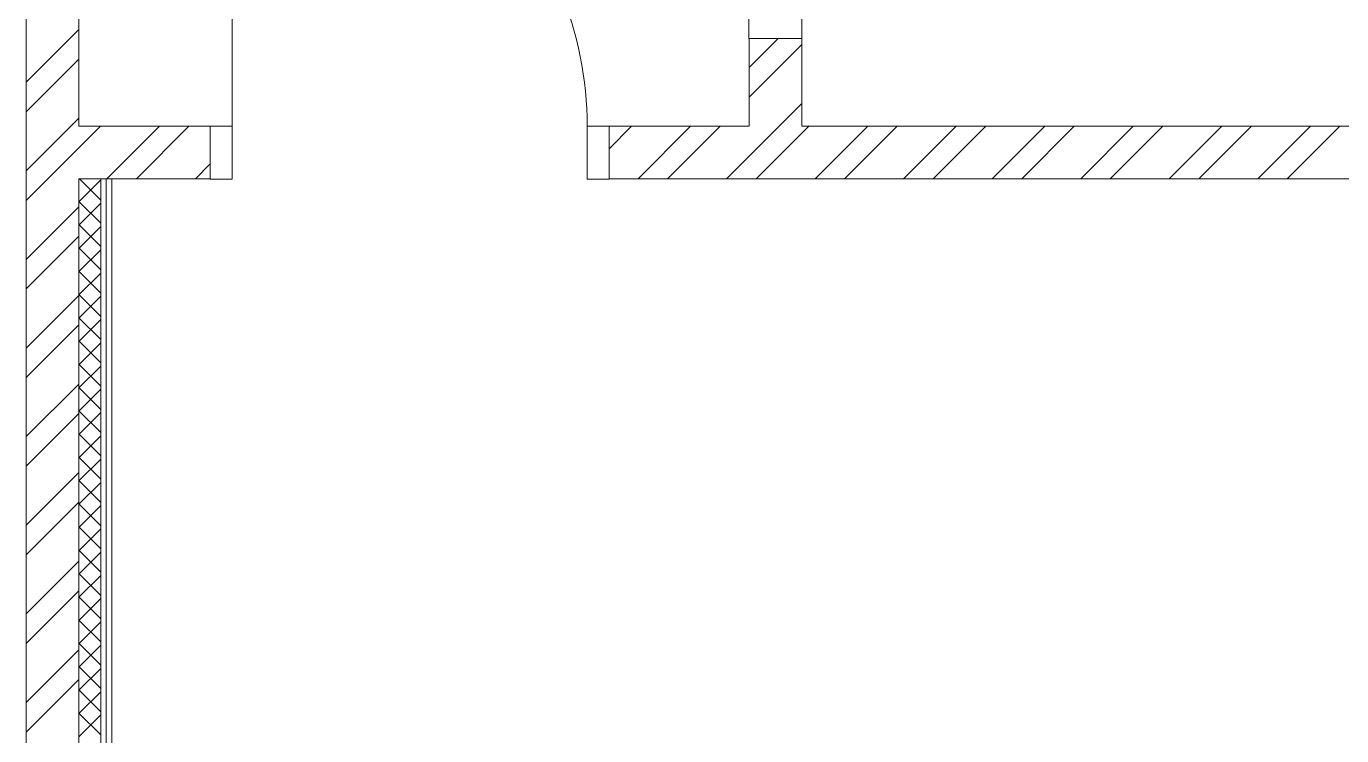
# Model space of a CAD drawing. Header units: inches. Extents: x -21163 to 11874, y -14995 to 6550.
# Drawn here: x -3996 to -993, y -6529 to -4912 of the extents above; entities that cross this region are included whole.
import ezdxf

# ---------------------------------------------------------------- set-up
doc = ezdxf.new("R2010")
doc.units = ezdxf.units.IN
doc.header["$MEASUREMENT"] = 0
doc.layers.get('0').update_dxf_attribs({"color": 8})
doc.layers.add('doors_windows', color=8, linetype='Continuous', lineweight=5)
doc.layers.add('Wall2', color=8, linetype='Continuous', lineweight=5)

# ---------------------------------------------------------------- blocks, each defined once
blk = doc.blocks.new('*U23')
at = {"color": 0, "linetype": 'ByBlock', "ltscale": 10}
blk.add_lwpolyline([(-860, 0), (-860, 810, -0.414214), (-50, 0)], format="xyb", dxfattribs=at)
at = {"color": 0}
for points in [[(-910, 0), (-860, 0), (-860, -120.6), (-910, -120.6)], [(-50, 0), (0, 0), (0, -120.6), (-50, -120.6)]]:
    blk.add_lwpolyline(points, close=True, dxfattribs=at)
blk = doc.blocks.new('*U25')
at = {"color": 0, "linetype": 'ByBlock', "ltscale": 10}
blk.add_lwpolyline([(-50, 0), (-50, 810, 0.414214), (-860, 0)], format="xyb", dxfattribs=at)
at = {"color": 0}
for points in [[(-910, 0), (-860, 0), (-860, -120.6), (-910, -120.6)], [(-50, 0), (0, 0), (0, -120.6), (-50, -120.6)]]:
    blk.add_lwpolyline(points, close=True, dxfattribs=at)

msp = doc.modelspace()

# ---------------------------------------------------------------- linework, layer by layer
at = {"layer": 'Wall2', "ltscale": 100}
for points in [[(-3875.6, -5139.5), (-3875.6, -4039.5)], [(-3995.6, -4159.5), (-3995.6, -7489)], [(-3995.6, -5039.3), (-3875.6, -4919.3)], [(-2345.6, -5005.7), (-2279.3, -4939.5)], [(-2345.6, -5139.5), (-2345.6, -4939.5)], [(-2345.6, -4939.5), (-2225.6, -4939.5)], [(-2345.6, -5073.1), (-2225.6, -4953.1)], [(-2225.6, -4939.5), (-2225.6, -5139.5)], [(-3995.6, -5106.6), (-3875.6, -4986.6)], [(-2277.3, -5139.5), (-2225.6, -5087.8)], [(-3995.6, -5241.3), (-3875.6, -5121.3)], [(-3891, -5204.1), (-3826.4, -5139.5)], [(-3875.6, -5139.5), (-3575.6, -5139.5)], [(-3811.7, -5259.5), (-3691.7, -5139.5)], [(-3744.3, -5259.5), (-3624.3, -5139.5)], [(-3575.6, -5139.5), (-3575.6, -5259.5)], [(-2665.6, -5191), (-2614, -5139.5)], [(-2665.6, -5259.5), (-2665.6, -5139.5)], [(-2665.6, -5139.5), (-2345.6, -5139.5)], [(-2599.3, -5259.5), (-2479.3, -5139.5)], [(-2532, -5259.5), (-2412, -5139.5)], [(-2397.3, -5259.5), (-2277.3, -5139.5)], [(-2329.9, -5259.5), (-2209.9, -5139.5)], [(-2225.6, -5139.5), (-425.6, -5139.5)], [(-2195.2, -5259.5), (-2075.2, -5139.5)], [(-2127.9, -5259.5), (-2007.9, -5139.5)], [(-1993.2, -5259.5), (-1873.2, -5139.5)], [(-1925.8, -5259.5), (-1805.8, -5139.5)], [(-1791.1, -5259.5), (-1671.1, -5139.5)], [(-1723.8, -5259.5), (-1603.8, -5139.5)], [(-1589, -5259.5), (-1469, -5139.5)], [(-1521.7, -5259.5), (-1401.7, -5139.5)], [(-1387, -5259.5), (-1267, -5139.5)], [(-1319.6, -5259.5), (-1199.6, -5139.5)], [(-1184.9, -5259.5), (-1064.9, -5139.5)], [(-1117.6, -5259.5), (-997.6, -5139.5)], [(-3995.6, -5308.7), (-3875.6, -5188.7)], [(-3609.6, -5259.5), (-3575.6, -5225.4)], [(-3875.6, -7489), (-3875.6, -5259.5)], [(-3575.6, -5259.5), (-3875.6, -5259.5)], [(-3875.6, -7423.9), (-3875.6, -5259.5)], [(-3875.6, -5259.5), (-3859.8, -5259.5)], [(-3859.8, -5259.5), (-3825.6, -5259.5)], [(-3825.6, -5259.5), (-3825.6, -7489)], [(-3825.6, -7489), (-3825.6, -5259.5)], [(-3825.6, -5259.5), (-3813.1, -5259.5)], [(-3813.1, -5259.5), (-3813.1, -7489)], [(-3813.1, -7489), (-3813.1, -5259.5)], [(-3813.1, -5259.5), (-3800.6, -5259.5)], [(-3800.6, -5259.5), (-3800.6, -7489)], [(-425.6, -5259.5), (-2665.6, -5259.5)], [(-3995.6, -5443.4), (-3875.6, -5323.4)], [(-3995.6, -5510.7), (-3875.6, -5390.7)], [(-3995.6, -5645.4), (-3875.6, -5525.4)], [(-3995.6, -5712.8), (-3875.6, -5592.8)], [(-3995.6, -5847.5), (-3875.6, -5727.5)], [(-3995.6, -5914.8), (-3875.6, -5794.8)], [(-3995.6, -6049.6), (-3875.6, -5929.6)], [(-3995.6, -6116.9), (-3875.6, -5996.9)], [(-3995.6, -6251.6), (-3875.6, -6131.6)], [(-3995.6, -6319), (-3875.6, -6199)], [(-3995.6, -6453.7), (-3875.6, -6333.7)], [(-3995.6, -6521), (-3875.6, -6401)]]:
    msp.add_lwpolyline(points, dxfattribs=at)
at = {"layer": 'Wall2', "lineweight": 0, "ltscale": 100}
for points in [[(-3875.6, -5312.2), (-3825.6, -5262.2)], [(-3825.6, -5308.1), (-3874.1, -5259.5)], [(-3825.6, -5361.1), (-3875.6, -5311.1)], [(-3875.6, -5365.3), (-3825.6, -5315.3)], [(-3825.6, -5414.1), (-3875.6, -5364.1)], [(-3875.6, -5418.3), (-3825.6, -5368.3)], [(-3825.6, -5467.2), (-3875.6, -5417.2)], [(-3875.6, -5471.3), (-3825.6, -5421.3)], [(-3825.6, -5520.2), (-3875.6, -5470.2)], [(-3875.6, -5524.4), (-3825.6, -5474.4)], [(-3825.6, -5573.2), (-3875.6, -5523.2)], [(-3875.6, -5577.4), (-3825.6, -5527.4)], [(-3825.6, -5626.3), (-3875.6, -5576.3)], [(-3875.6, -5630.4), (-3825.6, -5580.4)], [(-3825.6, -5679.3), (-3875.6, -5629.3)], [(-3875.6, -5683.5), (-3825.6, -5633.5)], [(-3825.6, -5732.3), (-3875.6, -5682.3)], [(-3875.6, -5736.5), (-3825.6, -5686.5)], [(-3825.6, -5785.3), (-3875.6, -5735.3)], [(-3875.6, -5789.5), (-3825.6, -5739.5)], [(-3825.6, -5838.4), (-3875.6, -5788.4)], [(-3875.6, -5842.6), (-3825.6, -5792.6)], [(-3825.6, -5891.4), (-3875.6, -5841.4)], [(-3875.6, -5895.6), (-3825.6, -5845.6)], [(-3825.6, -5944.4), (-3875.6, -5894.4)], [(-3875.6, -5948.6), (-3825.6, -5898.6)], [(-3825.6, -5997.5), (-3875.6, -5947.5)], [(-3875.6, -6001.7), (-3825.6, -5951.7)], [(-3825.6, -6050.5), (-3875.6, -6000.5)], [(-3875.6, -6054.7), (-3825.6, -6004.7)], [(-3825.6, -6103.5), (-3875.6, -6053.5)], [(-3875.6, -6107.7), (-3825.6, -6057.7)], [(-3825.6, -6156.6), (-3875.6, -6106.6)], [(-3875.6, -6160.8), (-3825.6, -6110.8)], [(-3825.6, -6209.6), (-3875.6, -6159.6)], [(-3875.6, -6213.8), (-3825.6, -6163.8)], [(-3825.6, -6262.6), (-3875.6, -6212.6)], [(-3875.6, -6266.8), (-3825.6, -6216.8)], [(-3825.6, -6315.7), (-3875.6, -6265.7)], [(-3875.6, -6319.9), (-3825.6, -6269.9)], [(-3825.6, -6368.7), (-3875.6, -6318.7)], [(-3875.6, -6372.9), (-3825.6, -6322.9)], [(-3825.6, -6421.7), (-3875.6, -6371.7)], [(-3875.6, -6425.9), (-3825.6, -6375.9)], [(-3825.6, -6474.8), (-3875.6, -6424.8)], [(-3875.6, -6479), (-3825.6, -6429)], [(-3825.6, -6527.8), (-3875.6, -6477.8)], [(-3875.6, -6532), (-3825.6, -6482)]]:
    msp.add_lwpolyline(points, dxfattribs=at)

# ---------------------------------------------------------------- block references
at = {"layer": 'doors_windows', "color": 8, "xscale": -1}
for name, p, rotation in [('*U23', (-2225.6, -4029.5), 269.9999936264059), ('*U25', (-3575.6, -5139.5), 359.9999936264059)]:
    msp.add_blockref(name, p, dxfattribs=dict(at, rotation=rotation))

doc.saveas('drawing.dxf')
